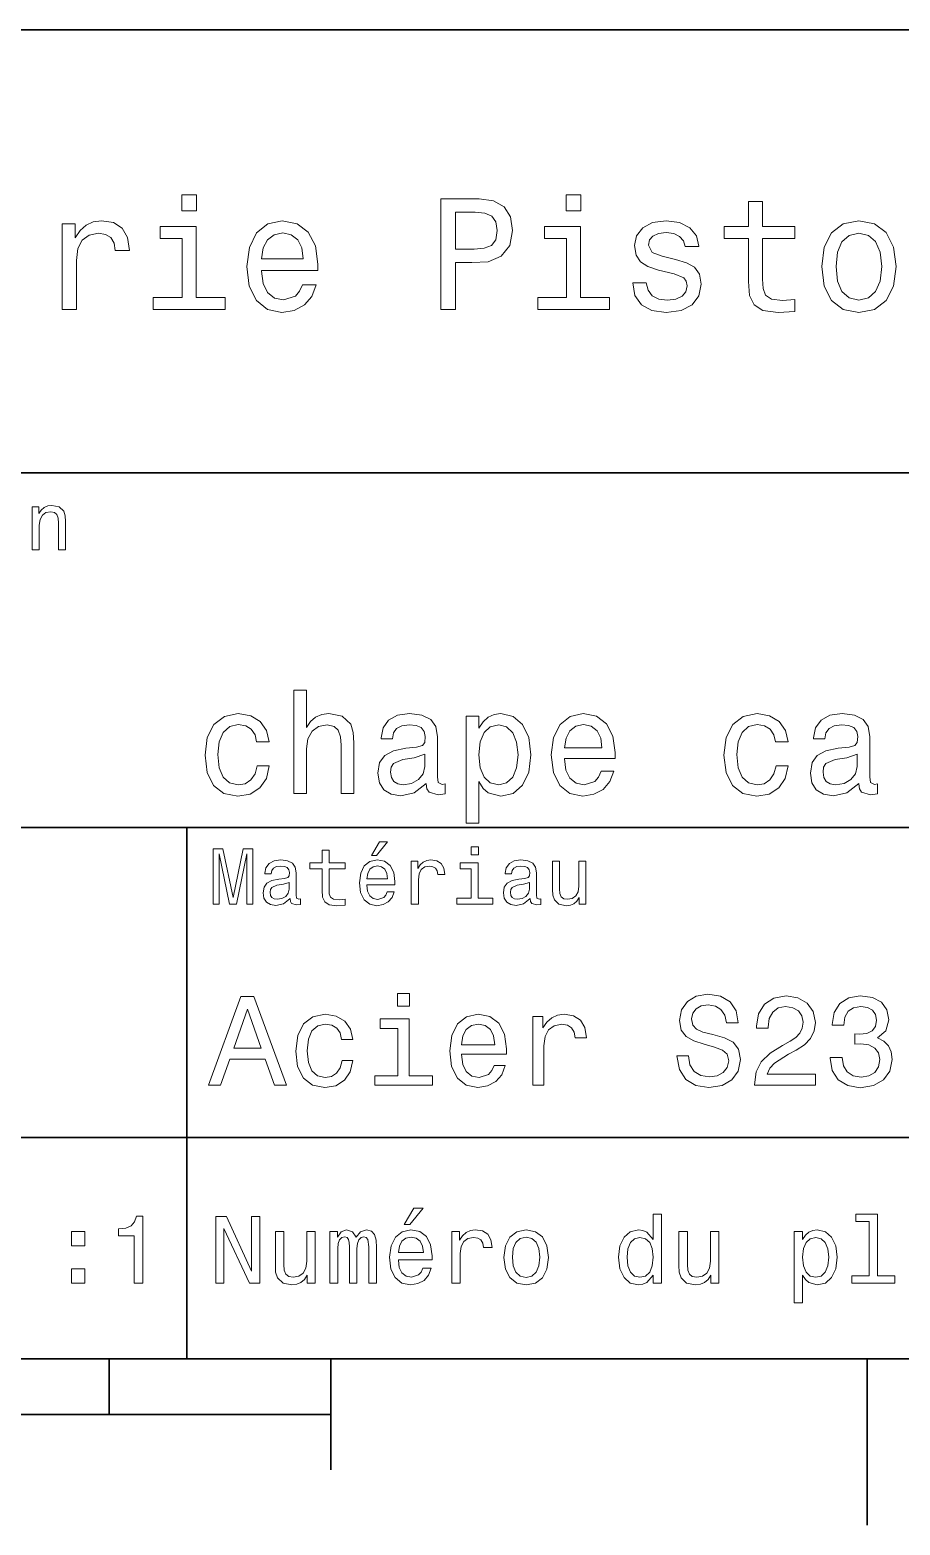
# Model space of a CAD drawing. Extents: x 0 to 297, y 0 to 210.
# Drawn here: x 184.9 to 224.2, y 2.5 to 70 of the extents above; entities that cross this region are included whole.
import ezdxf

# ---------------------------------------------------------------- set-up
doc = ezdxf.new("R2010")
doc.units = 0

msp = doc.modelspace()

# ---------------------------------------------------------------- linework, layer by layer
at = {"color": 7, "lineweight": 35}
for p, q in [((97, 70), (287, 70)), ((162, 50), (287, 50)), ((162, 34), (287, 34)), ((162, 20), (287, 20)), ((10, 10), (287, 10)), ((97, 10), (287, 10)), ((98.5, 7.5), (198.5, 7.5))]:
    msp.add_line(p, q, dxfattribs=at)
at = {"color": 7, "lineweight": 35, "ltscale": 0.35}
msp.add_line((192, 20), (192, 34), dxfattribs=at)
at = {"color": 7, "lineweight": 35, "ltscale": 0.25}
msp.add_line((192, 10), (192, 20), dxfattribs=at)
at = {"color": 7, "lineweight": 35, "ltscale": 0.0625}
msp.add_line((188.5, 10), (188.5, 7.5), dxfattribs=at)
at = {"color": 7, "lineweight": 35, "ltscale": 0.125}
msp.add_line((198.5, 10), (198.5, 5), dxfattribs=at)
at = {"color": 7, "lineweight": 35, "ltscale": 0.1875}
msp.add_line((222.699997, 10), (222.699997, 2.5), dxfattribs=at)
at = {"color": 7, "lineweight": 13}
for points in [[(192.439484, 62.554031), (191.769455, 62.554031), (191.769455, 61.833572), (192.439484, 61.833572)], [(203.462524, 57.381123), (204.125351, 57.381123), (204.125351, 59.492073), (204.860229, 59.492073), (205.602295, 59.528095), (206.193085, 59.780258), (206.574921, 60.270172), (206.704605, 60.940201), (206.603745, 61.559795), (206.315552, 62.013687), (205.840057, 62.287464), (205.191635, 62.381123), (203.462524, 62.381123)], [(209.788177, 62.554031), (209.118149, 62.554031), (209.118149, 61.833572), (209.788177, 61.833572)], [(217.353027, 60.579971), (217.353027, 58.64193), (217.396255, 58.015129), (217.597992, 57.582851), (218.001434, 57.330688), (218.685883, 57.244236), (219.43515, 57.280258), (219.43515, 57.827808), (218.887604, 57.78458), (218.390488, 57.842216), (218.123917, 58.022331), (218.008652, 58.324928), (217.98703, 58.75), (217.98703, 60.579971), (219.43515, 60.579971), (219.43515, 61.120316), (217.98703, 61.120316), (217.98703, 62.251438), (217.353027, 62.251438), (217.353027, 61.120316), (216.257935, 61.120316), (216.257935, 60.579971)], [(205.01152, 61.76873), (205.443802, 61.725502), (205.760803, 61.588615), (205.94812, 61.336452), (206.01297, 60.940201), (205.940918, 60.522331), (205.746399, 60.270172), (205.414978, 60.140488), (204.96109, 60.104465), (204.125351, 60.104465), (204.125351, 61.76873)], [(186.380402, 57.381123), (187.014404, 57.381123), (187.014404, 59.592937), (187.079254, 60.12608), (187.273773, 60.507923), (187.590775, 60.738472), (188.015854, 60.817722), (188.332855, 60.767288), (188.570602, 60.623199), (188.714691, 60.378242), (188.765121, 60.046829), (189.406342, 60.046829), (189.319885, 60.630402), (189.082123, 61.048271), (188.685883, 61.30043), (188.145538, 61.386887), (187.778091, 61.32925), (187.46109, 61.185158), (187.180115, 60.940201), (186.956772, 60.608788), (186.956772, 61.25), (186.380402, 61.25)], [(192.417862, 57.914265), (192.417862, 61.120316), (190.789627, 61.120316), (190.789627, 60.579971), (191.783859, 60.579971), (191.783859, 57.914265), (190.48703, 57.914265), (190.48703, 57.381123), (193.729111, 57.381123), (193.729111, 57.914265)], [(195.37175, 59.131844), (197.907776, 59.131844), (197.914978, 59.427231), (197.799713, 60.255764), (197.482712, 60.875359), (196.978378, 61.25), (196.30835, 61.386887), (195.65274, 61.242794), (195.148407, 60.839336), (194.824203, 60.183716), (194.708923, 59.319164), (194.817001, 58.432995), (195.141205, 57.78458), (195.638321, 57.381123), (196.286743, 57.244236), (196.848694, 57.337894), (197.309799, 57.582851), (197.648407, 57.971901), (197.842941, 58.490631), (197.216141, 58.490631), (197.086456, 58.20245), (196.899139, 57.986309), (196.365997, 57.8134), (195.955322, 57.892651), (195.645538, 58.14481), (195.443802, 58.555473), (195.37175, 59.110229)], [(195.37175, 59.664986), (195.451004, 60.162102), (195.645538, 60.529537), (195.940918, 60.75288), (196.329971, 60.83213), (196.711807, 60.75288), (197.007202, 60.529537), (197.187317, 60.162102), (197.252167, 59.664986)], [(209.766571, 57.914265), (209.766571, 61.120316), (208.138321, 61.120316), (208.138321, 60.579971), (209.132568, 60.579971), (209.132568, 57.914265), (207.835724, 57.914265), (207.835724, 57.381123), (211.077805, 57.381123), (211.077805, 57.914265)], [(214.060516, 59.636166), (213.44812, 59.780258), (212.994232, 59.945965), (212.842941, 60.28458), (212.886169, 60.522331), (213.03746, 60.695244), (213.282425, 60.803314), (213.635437, 60.846542), (213.97406, 60.803314), (214.240631, 60.67363), (214.413544, 60.479107), (214.485596, 60.219738), (215.105194, 60.219738), (215.105194, 60.23415), (214.997116, 60.70245), (214.701721, 61.069885), (214.240631, 61.30043), (213.635437, 61.386887), (213.023056, 61.30043), (212.57637, 61.062679), (212.29538, 60.709652), (212.208939, 60.262966), (212.273773, 59.830688), (212.475494, 59.528095), (212.806915, 59.311958), (213.289627, 59.16066), (213.995682, 58.987751), (214.427948, 58.807636), (214.543228, 58.663544), (214.586456, 58.447407), (214.521606, 58.180836), (214.348694, 57.979107), (214.067719, 57.849422), (213.693085, 57.806194), (213.296829, 57.849422), (213.008636, 58.000721), (212.814117, 58.245674), (212.734863, 58.584293), (212.122482, 58.584293), (212.223343, 58.007923), (212.518738, 57.590057), (212.98703, 57.337894), (213.635437, 57.244236), (214.312683, 57.337894), (214.809799, 57.590057), (215.112396, 57.993515), (215.220459, 58.519451), (215.141205, 58.973343), (214.917862, 59.283138), (214.55043, 59.484871)], [(220.65274, 59.311958), (220.768005, 58.432995), (221.099426, 57.78458), (221.625366, 57.381123), (222.331421, 57.244236), (223.030258, 57.381123), (223.556198, 57.777374), (223.887604, 58.425793), (224.010086, 59.311958), (223.887604, 60.190922), (223.556198, 60.846542), (223.030258, 61.242794), (222.331421, 61.386887), (221.625366, 61.242794), (221.099426, 60.839336), (220.768005, 60.190922)], [(221.301147, 59.319164), (221.365997, 59.967579), (221.567719, 60.435879), (221.891937, 60.72406), (222.331421, 60.824928), (222.763687, 60.72406), (223.087891, 60.443081), (223.289627, 59.967579), (223.361679, 59.319164), (223.289627, 58.663544), (223.087891, 58.188038), (222.763687, 57.899853), (222.331421, 57.806194), (221.891937, 57.899853), (221.567719, 58.188038), (221.365997, 58.663544)], [(185.024506, 46.530979), (185.341492, 46.530979), (185.341492, 47.647694), (185.373917, 47.903458), (185.478394, 48.090778), (185.640488, 48.206051), (185.856628, 48.249279), (186.029541, 48.213257), (186.137604, 48.115993), (186.19165, 47.953888), (186.209656, 47.737751), (186.209656, 46.530979), (186.526657, 46.530979), (186.526657, 47.802593), (186.512253, 48.058357), (186.447403, 48.270893), (186.234879, 48.465416), (185.903458, 48.533859), (185.719742, 48.508644), (185.56485, 48.440201), (185.431564, 48.324928), (185.327087, 48.170029), (185.327087, 48.465416), (185.024506, 48.465416)], [(196.833572, 35.530258), (197.404175, 35.530258), (197.404175, 37.540344), (197.46254, 38.000721), (197.650574, 38.337894), (197.942368, 38.545387), (198.331406, 38.623199), (198.642654, 38.558357), (198.837173, 38.383286), (198.934433, 38.091499), (198.966858, 37.70245), (198.966858, 35.530258), (199.53746, 35.530258), (199.53746, 37.819164), (199.51152, 38.279537), (199.394806, 38.662102), (199.012238, 39.012245), (198.41571, 39.135445), (198.091492, 39.090057), (197.812683, 38.966858), (197.579254, 38.772331), (197.404175, 38.506485), (197.404175, 40.185879), (196.833572, 40.185879)], [(195.14769, 37.858067), (195.711807, 37.858067), (195.595093, 38.376801), (195.316284, 38.785301), (194.881836, 39.038185), (194.317719, 39.135445), (193.695236, 39.005764), (193.221893, 38.642651), (192.92363, 38.052593), (192.819885, 37.261528), (192.917145, 36.476944), (193.208923, 35.893372), (193.669312, 35.530258), (194.298264, 35.407059), (194.855911, 35.504322), (195.290344, 35.776657), (195.588608, 36.204609), (195.718292, 36.775215), (195.17363, 36.775215), (195.07637, 36.412102), (194.894806, 36.139767), (194.635437, 35.97118), (194.317719, 35.919308), (193.92218, 36.003601), (193.636887, 36.262966), (193.461807, 36.684437), (193.403458, 37.280979), (193.461807, 37.864552), (193.643372, 38.286022), (193.93515, 38.545387), (194.317719, 38.636166), (194.654892, 38.577808), (194.907776, 38.428673), (195.07637, 38.182274)], [(202.805481, 35.98415), (202.805481, 35.964695), (202.837891, 35.744236), (202.93515, 35.588615), (203.343658, 35.465416), (203.661377, 35.517288), (203.661377, 35.958214), (203.525208, 35.938759), (203.343658, 36.023052), (203.311234, 36.282421), (203.311234, 38.085014), (203.233429, 38.545387), (203.006485, 38.869595), (202.610947, 39.064121), (202.053314, 39.135445), (201.508636, 39.057636), (201.106628, 38.837173), (200.853745, 38.493515), (200.769455, 38.039623), (200.769455, 38.000721), (201.281693, 38.000721), (201.327087, 38.273052), (201.469742, 38.467579), (201.703171, 38.584293), (202.033859, 38.629681), (202.351578, 38.59726), (202.578522, 38.5), (202.714691, 38.331409), (202.760086, 38.09798), (202.734146, 37.825645), (202.630402, 37.68948), (202.371033, 37.624638), (201.88472, 37.572765), (201.327087, 37.456051), (200.931549, 37.248558), (200.69812, 36.924351), (200.626801, 36.444523), (200.691635, 36.016571), (200.892654, 35.698845), (201.216858, 35.497837), (201.664261, 35.426514), (202.267288, 35.562679)], [(205.178665, 38.474064), (205.178665, 39.012245), (204.608063, 39.012245), (204.608063, 34.181557), (205.178665, 34.181557), (205.178665, 36.061958), (205.379684, 35.757202), (205.606628, 35.556194), (206.177231, 35.407059), (206.721893, 35.530258), (207.149857, 35.899857), (207.428665, 36.483429), (207.532425, 37.274494), (207.428665, 38.059078), (207.149857, 38.642651), (206.721893, 39.005764), (206.177231, 39.135445), (205.865997, 39.096542), (205.600143, 38.973343), (205.373199, 38.76585)], [(206.079971, 35.919308), (205.697403, 36.003601), (205.418579, 36.262966), (205.243515, 36.684437), (205.18515, 37.274494), (205.243515, 37.858067), (205.418579, 38.279537), (205.697403, 38.532421), (206.079971, 38.623199), (206.430115, 38.532421), (206.708923, 38.273052), (206.884003, 37.851585), (206.948853, 37.274494), (206.884003, 36.690922), (206.708923, 36.262966), (206.430115, 36.003601)], [(209.043228, 37.105907), (211.325653, 37.105907), (211.332123, 37.371758), (211.228378, 38.117435), (210.943085, 38.675072), (210.489197, 39.012245), (209.886169, 39.135445), (209.296112, 39.005764), (208.842224, 38.642651), (208.55043, 38.052593), (208.446686, 37.274494), (208.543945, 36.476944), (208.835739, 35.893372), (209.283142, 35.530258), (209.866714, 35.407059), (210.372482, 35.491352), (210.78746, 35.711815), (211.092224, 36.061958), (211.267288, 36.528816), (210.703171, 36.528816), (210.586456, 36.269451), (210.417862, 36.074928), (209.938034, 35.919308), (209.568436, 35.990631), (209.289627, 36.217579), (209.108063, 36.587173), (209.043228, 37.086452)], [(209.043228, 37.585735), (209.114548, 38.033138), (209.289627, 38.363831), (209.555481, 38.564842), (209.905609, 38.636166), (210.249283, 38.564842), (210.515121, 38.363831), (210.677231, 38.033138), (210.735596, 37.585735)], [(218.568436, 37.858067), (219.132568, 37.858067), (219.015854, 38.376801), (218.73703, 38.785301), (218.302597, 39.038185), (217.738464, 39.135445), (217.115997, 39.005764), (216.642654, 38.642651), (216.344376, 38.052593), (216.240631, 37.261528), (216.337891, 36.476944), (216.629684, 35.893372), (217.090057, 35.530258), (217.719025, 35.407059), (218.276657, 35.504322), (218.71109, 35.776657), (219.009369, 36.204609), (219.139038, 36.775215), (218.594376, 36.775215), (218.497116, 36.412102), (218.315552, 36.139767), (218.056198, 35.97118), (217.738464, 35.919308), (217.342941, 36.003601), (217.057632, 36.262966), (216.882568, 36.684437), (216.824203, 37.280979), (216.882568, 37.864552), (217.064117, 38.286022), (217.355911, 38.545387), (217.738464, 38.636166), (218.075653, 38.577808), (218.328522, 38.428673), (218.497116, 38.182274)], [(222.322769, 35.98415), (222.322769, 35.964695), (222.355179, 35.744236), (222.452454, 35.588615), (222.860947, 35.465416), (223.178665, 35.517288), (223.178665, 35.958214), (223.042511, 35.938759), (222.860947, 36.023052), (222.828522, 36.282421), (222.828522, 38.085014), (222.750717, 38.545387), (222.523773, 38.869595), (222.128235, 39.064121), (221.570602, 39.135445), (221.02594, 39.057636), (220.623917, 38.837173), (220.371033, 38.493515), (220.286743, 38.039623), (220.286743, 38.000721), (220.798981, 38.000721), (220.844376, 38.273052), (220.98703, 38.467579), (221.220459, 38.584293), (221.551147, 38.629681), (221.868866, 38.59726), (222.095825, 38.5), (222.231979, 38.331409), (222.277374, 38.09798), (222.251434, 37.825645), (222.14769, 37.68948), (221.888321, 37.624638), (221.402008, 37.572765), (220.844376, 37.456051), (220.448853, 37.248558), (220.215408, 36.924351), (220.144089, 36.444523), (220.208923, 36.016571), (220.409943, 35.698845), (220.734146, 35.497837), (221.181549, 35.426514), (221.784576, 35.562679)], [(202.740631, 36.749279), (202.662827, 36.412102), (202.455322, 36.152737), (202.144089, 35.98415), (201.76152, 35.925793), (201.515121, 35.958214), (201.340057, 36.061958), (201.229828, 36.243515), (201.197403, 36.496395), (201.223343, 36.723343), (201.327087, 36.885445), (201.742065, 37.067001), (202.267288, 37.14481), (202.740631, 37.30043)], [(222.257919, 36.749279), (222.180115, 36.412102), (221.972626, 36.152737), (221.661377, 35.98415), (221.278809, 35.925793), (221.03241, 35.958214), (220.857346, 36.061958), (220.747116, 36.243515), (220.714691, 36.496395), (220.740631, 36.723343), (220.844376, 36.885445), (221.259369, 37.067001), (221.784576, 37.14481), (222.257919, 37.30043)], [(200.341492, 32.728386), (200.554031, 32.728386), (201.054749, 33.340778), (200.701736, 33.340778)], [(205.161377, 33.117435), (204.82637, 33.117435), (204.82637, 32.757202), (205.161377, 32.757202)], [(193.183716, 30.530979), (193.46109, 30.530979), (193.46109, 32.80043), (193.929398, 30.530979), (194.239197, 30.530979), (194.703888, 32.80043), (194.703888, 30.530979), (194.984863, 30.530979), (194.984863, 33.030979), (194.545395, 33.030979), (194.08429, 30.826368), (193.626801, 33.030979), (193.183716, 33.030979)], [(196.656342, 30.78314), (196.656342, 30.772333), (196.674347, 30.649855), (196.728394, 30.5634), (196.955338, 30.494957), (197.131851, 30.523775), (197.131851, 30.768732), (197.056198, 30.757925), (196.955338, 30.804754), (196.937317, 30.948847), (196.937317, 31.950287), (196.894089, 32.206051), (196.768005, 32.386166), (196.548264, 32.494236), (196.23848, 32.533859), (195.935883, 32.490635), (195.71254, 32.368156), (195.572052, 32.177231), (195.525223, 31.925072), (195.525223, 31.903458), (195.809799, 31.903458), (195.835022, 32.054756), (195.914261, 32.162823), (196.043945, 32.227665), (196.227661, 32.25288), (196.404175, 32.234871), (196.530258, 32.180836), (196.605911, 32.087173), (196.631119, 31.957493), (196.616714, 31.806194), (196.559082, 31.730547), (196.414978, 31.694523), (196.144806, 31.665705), (195.835022, 31.600864), (195.61528, 31.48559), (195.485596, 31.305475), (195.445969, 31.038904), (195.481995, 30.801151), (195.593658, 30.62464), (195.773773, 30.512968), (196.022339, 30.473343), (196.357346, 30.54899)], [(198.100861, 32.130402), (198.100861, 31.161383), (198.122482, 30.847982), (198.223343, 30.631844), (198.425079, 30.505762), (198.767288, 30.462536), (199.141937, 30.480547), (199.141937, 30.754322), (198.868149, 30.732708), (198.619598, 30.761526), (198.486313, 30.851583), (198.42868, 31.002882), (198.417862, 31.215418), (198.417862, 32.130402), (199.141937, 32.130402), (199.141937, 32.400574), (198.417862, 32.400574), (198.417862, 32.966137), (198.100861, 32.966137), (198.100861, 32.400574), (197.553314, 32.400574), (197.553314, 32.130402)], [(200.121765, 31.40634), (201.389771, 31.40634), (201.393372, 31.554033), (201.335739, 31.9683), (201.177231, 32.278099), (200.925079, 32.465416), (200.590057, 32.533859), (200.262253, 32.461815), (200.010086, 32.260086), (199.847977, 31.932276), (199.790344, 31.5), (199.844376, 31.056915), (200.006485, 30.732708), (200.255051, 30.530979), (200.579254, 30.462536), (200.860229, 30.509365), (201.090775, 30.631844), (201.260086, 30.826368), (201.357346, 31.085733), (201.043945, 31.085733), (200.979111, 30.941643), (200.885452, 30.833572), (200.618881, 30.747118), (200.413544, 30.786743), (200.258652, 30.912823), (200.157776, 31.118155), (200.121765, 31.395533)], [(202.131851, 30.530979), (202.448853, 30.530979), (202.448853, 31.636887), (202.481262, 31.903458), (202.578537, 32.094379), (202.73703, 32.209652), (202.94957, 32.249279), (203.108063, 32.224064), (203.226944, 32.152016), (203.298996, 32.029537), (203.324203, 31.863832), (203.644806, 31.863832), (203.601593, 32.155621), (203.482712, 32.364552), (203.284576, 32.490635), (203.014404, 32.533859), (202.830688, 32.505043), (202.672195, 32.432995), (202.531708, 32.310516), (202.420029, 32.144814), (202.420029, 32.465416), (202.131851, 32.465416)], [(205.150574, 30.79755), (205.150574, 32.400574), (204.336456, 32.400574), (204.336456, 32.130402), (204.833572, 32.130402), (204.833572, 30.79755), (204.185165, 30.79755), (204.185165, 30.530979), (205.806198, 30.530979), (205.806198, 30.79755)], [(207.499283, 30.78314), (207.499283, 30.772333), (207.517288, 30.649855), (207.57132, 30.5634), (207.798264, 30.494957), (207.974777, 30.523775), (207.974777, 30.768732), (207.899139, 30.757925), (207.798264, 30.804754), (207.780258, 30.948847), (207.780258, 31.950287), (207.73703, 32.206051), (207.610947, 32.386166), (207.391205, 32.494236), (207.081406, 32.533859), (206.778824, 32.490635), (206.555481, 32.368156), (206.414978, 32.177231), (206.368149, 31.925072), (206.368149, 31.903458), (206.65274, 31.903458), (206.677948, 32.054756), (206.757202, 32.162823), (206.886887, 32.227665), (207.070602, 32.25288), (207.247116, 32.234871), (207.373199, 32.180836), (207.448853, 32.087173), (207.47406, 31.957493), (207.459656, 31.806194), (207.402023, 31.730547), (207.257919, 31.694523), (206.987747, 31.665705), (206.677948, 31.600864), (206.458206, 31.48559), (206.328537, 31.305475), (206.28891, 31.038904), (206.324921, 30.801151), (206.4366, 30.62464), (206.616714, 30.512968), (206.86528, 30.473343), (207.200287, 30.54899)], [(210.010086, 32.465416), (209.693085, 32.465416), (209.693085, 31.348703), (209.657059, 31.089336), (209.552597, 30.902016), (209.390488, 30.786743), (209.177948, 30.750719), (209.008636, 30.779539), (208.900574, 30.865993), (208.83934, 31.013687), (208.824921, 31.222622), (208.824921, 32.465416), (208.507919, 32.465416), (208.507919, 31.193804), (208.518738, 30.93804), (208.587173, 30.725504), (208.796112, 30.530979), (209.131119, 30.462536), (209.311234, 30.487751), (209.466141, 30.552593), (209.599426, 30.664265), (209.707489, 30.826368), (209.707489, 30.530979), (210.010086, 30.530979)], [(200.121765, 31.672911), (200.161377, 31.921469), (200.258652, 32.105186), (200.406342, 32.216858), (200.600861, 32.256485), (200.791794, 32.216858), (200.939484, 32.105186), (201.029541, 31.921469), (201.061966, 31.672911)], [(196.620316, 31.208212), (196.577087, 31.020893), (196.461823, 30.876801), (196.28891, 30.78314), (196.07637, 30.750719), (195.939484, 30.768732), (195.842224, 30.826368), (195.780975, 30.927233), (195.76297, 31.067722), (195.777374, 31.193804), (195.835022, 31.283861), (196.065567, 31.384726), (196.357346, 31.427954), (196.620316, 31.514408)], [(207.463257, 31.208212), (207.420029, 31.020893), (207.304749, 30.876801), (207.131851, 30.78314), (206.919312, 30.750719), (206.782425, 30.768732), (206.68515, 30.826368), (206.623917, 30.927233), (206.605911, 31.067722), (206.620316, 31.193804), (206.677948, 31.283861), (206.908508, 31.384726), (207.200287, 31.427954), (207.463257, 31.514408)], [(192.982712, 22.360231), (193.51297, 22.360231), (193.933716, 23.536024), (195.530258, 23.536024), (195.951004, 22.360231), (196.492798, 22.360231), (195.028824, 26.365995), (194.440918, 26.365995)], [(202.048996, 26.49856), (201.51297, 26.49856), (201.51297, 25.922192), (202.048996, 25.922192)], [(214.642654, 23.680117), (214.118149, 23.680117), (214.233429, 23.069164), (214.521606, 22.619596), (214.965424, 22.348703), (215.564835, 22.250721), (216.158508, 22.342941), (216.60231, 22.596542), (216.88472, 22.994238), (216.988464, 23.518732), (216.902023, 23.991356), (216.659943, 24.296831), (216.268005, 24.49856), (215.743515, 24.648417), (215.293945, 24.757925), (215, 24.884727), (214.832855, 25.069164), (214.780975, 25.357349), (214.832855, 25.616714), (214.982712, 25.812681), (215.213257, 25.945246), (215.530258, 25.991356), (215.853027, 25.933718), (216.106628, 25.778099), (216.273773, 25.518732), (216.354462, 25.167149), (216.878967, 25.167149), (216.878967, 25.178675), (216.786743, 25.720463), (216.515854, 26.12392), (216.08934, 26.377522), (215.51297, 26.463978), (214.994232, 26.377522), (214.590775, 26.135448), (214.331406, 25.760807), (214.239197, 25.276657), (214.314117, 24.844381), (214.533142, 24.550434), (214.878967, 24.354467), (215.351593, 24.204613), (215.818451, 24.072046), (216.170029, 23.945246), (216.383286, 23.760807), (216.458206, 23.461096), (216.389053, 23.155621), (216.210373, 22.925074), (215.939484, 22.780981), (215.587891, 22.734871), (215.195969, 22.798271), (214.896255, 22.98271), (214.706055, 23.282421)], [(217.616714, 22.360231), (220.365997, 22.360231), (220.365997, 22.855909), (218.193085, 22.855909), (218.314117, 23.126802), (218.521606, 23.351585), (219.161377, 23.760807), (219.501434, 23.933718), (219.881836, 24.181557), (220.15274, 24.469742), (220.30835, 24.809799), (220.365997, 25.195967), (220.268005, 25.680117), (219.997116, 26.06052), (219.582123, 26.302595), (219.046112, 26.38905), (218.492798, 26.291067), (218.072052, 26.020174), (217.801147, 25.587896), (217.708939, 25.017292), (217.708939, 24.9366), (218.233429, 24.9366), (218.233429, 24.98271), (218.285309, 25.374641), (218.440918, 25.662825), (218.688751, 25.847263), (219.017288, 25.910664), (219.351578, 25.853027), (219.599426, 25.708935), (219.760803, 25.48415), (219.818451, 25.201729), (219.778091, 24.9366), (219.668579, 24.711817), (219.484146, 24.51585), (219.230545, 24.342941), (218.890488, 24.158503), (218.325653, 23.801153), (217.927948, 23.42075), (217.691635, 22.959656), (217.616714, 22.377522)], [(221.040344, 23.616716), (221.040344, 23.57637), (221.132568, 23.023056), (221.403458, 22.60807), (221.829971, 22.342941), (222.394806, 22.244957), (222.994232, 22.342941), (223.443802, 22.596542), (223.731995, 23), (223.835739, 23.518732), (223.789627, 23.858791), (223.662827, 24.135448), (223.455322, 24.348703), (223.17868, 24.504324), (223.553314, 24.815563), (223.685883, 25.311239), (223.599426, 25.760807), (223.351578, 26.100864), (222.94812, 26.314121), (222.394806, 26.38905), (221.876083, 26.296831), (221.478378, 26.043228), (221.219025, 25.639771), (221.132568, 25.103746), (221.132568, 25.063402), (221.645538, 25.063402), (221.691635, 25.432278), (221.841492, 25.697407), (222.083572, 25.858791), (222.42363, 25.916428), (222.723343, 25.870317), (222.942368, 25.749281), (223.074921, 25.553314), (223.126801, 25.288185), (223.074921, 25.005764), (222.9366, 24.815563), (222.694519, 24.700289), (222.365997, 24.665707), (222.141205, 24.671471), (222.141205, 24.216139), (222.42363, 24.227667), (222.786743, 24.175793), (223.057632, 24.037464), (223.219025, 23.812681), (223.276657, 23.518732), (223.213257, 23.184439), (223.046112, 22.9366), (222.780975, 22.780981), (222.429398, 22.729107), (222.066284, 22.786745), (221.801147, 22.959656), (221.634003, 23.236313), (221.570602, 23.616716)], [(194.118149, 24.025938), (194.734863, 25.789627), (195.351578, 24.025938)], [(198.982712, 24.429396), (199.484146, 24.429396), (199.380402, 24.890491), (199.132568, 25.253603), (198.746399, 25.478386), (198.244949, 25.564842), (197.69165, 25.449568), (197.270889, 25.126802), (197.005768, 24.602306), (196.913544, 23.899136), (197, 23.201731), (197.259369, 22.682999), (197.668594, 22.360231), (198.227661, 22.250721), (198.723343, 22.337177), (199.109512, 22.579252), (199.374634, 22.959656), (199.489914, 23.46686), (199.005768, 23.46686), (198.919312, 23.144093), (198.757919, 22.902018), (198.527374, 22.752163), (198.244949, 22.706053), (197.893372, 22.780981), (197.639771, 23.011528), (197.484146, 23.386168), (197.432281, 23.916428), (197.484146, 24.43516), (197.645538, 24.809799), (197.904892, 25.040346), (198.244949, 25.121038), (198.544662, 25.069164), (198.769455, 24.9366), (198.919312, 24.717581)], [(202.031708, 22.786745), (202.031708, 25.351585), (200.729111, 25.351585), (200.729111, 24.91931), (201.52449, 24.91931), (201.52449, 22.786745), (200.48703, 22.786745), (200.48703, 22.360231), (203.080688, 22.360231), (203.080688, 22.786745)], [(204.394806, 23.760807), (206.42363, 23.760807), (206.429398, 23.99712), (206.337173, 24.659943), (206.083572, 25.155621), (205.680115, 25.455332), (205.144089, 25.564842), (204.619598, 25.449568), (204.216141, 25.126802), (203.956772, 24.602306), (203.864548, 23.910664), (203.951004, 23.201731), (204.210373, 22.682999), (204.608063, 22.360231), (205.126801, 22.250721), (205.57637, 22.325649), (205.945251, 22.521614), (206.216141, 22.832853), (206.371765, 23.247839), (205.870316, 23.247839), (205.766571, 23.017292), (205.616714, 22.844381), (205.190201, 22.706053), (204.861664, 22.769453), (204.613831, 22.971182), (204.452454, 23.299713), (204.394806, 23.743517)], [(204.394806, 24.187321), (204.458206, 24.585014), (204.613831, 24.878963), (204.850143, 25.057638), (205.161377, 25.121038), (205.466858, 25.057638), (205.703171, 24.878963), (205.84726, 24.585014), (205.899139, 24.187321)], [(207.610947, 22.360231), (208.118149, 22.360231), (208.118149, 24.129684), (208.170029, 24.556196), (208.325653, 24.861671), (208.579254, 25.04611), (208.919312, 25.10951), (209.172913, 25.069164), (209.363113, 24.953892), (209.478394, 24.757925), (209.518738, 24.492796), (210.031708, 24.492796), (209.96254, 24.959656), (209.772339, 25.293949), (209.455338, 25.495678), (209.023056, 25.564842), (208.729111, 25.518732), (208.47551, 25.40346), (208.250717, 25.207493), (208.072052, 24.942364), (208.072052, 25.455332), (207.610947, 25.455332)], [(189.621033, 13.428675), (190.014404, 13.428675), (190.014404, 16.450289), (189.720459, 16.450289), (189.642639, 16.1866), (189.48703, 16.009367), (189.249268, 15.905621), (188.920746, 15.871038), (188.920746, 15.564121), (189.621033, 15.564121)], [(193.315567, 13.428675), (193.674347, 13.428675), (193.674347, 15.888329), (194.824203, 13.428675), (195.286743, 13.428675), (195.286743, 16.428675), (194.92363, 16.428675), (194.92363, 13.969021), (193.786743, 16.428675), (193.315567, 16.428675)], [(201.809799, 16.065563), (202.06485, 16.065563), (202.66571, 16.800432), (202.242081, 16.800432)], [(213.048996, 13.787464), (213.048996, 13.428675), (213.429398, 13.428675), (213.429398, 16.532421), (213.053314, 16.532421), (213.053314, 15.395534), (212.763687, 15.724064), (212.586456, 15.801874), (212.383286, 15.832133), (212.015854, 15.745678), (211.730545, 15.503603), (211.544662, 15.114553), (211.479828, 14.591499), (211.544662, 14.068444), (211.730545, 13.675073), (212.015854, 13.428675), (212.383286, 13.346542), (212.586456, 13.376801), (212.768005, 13.454611)], [(222.788193, 16.212536), (222.788193, 13.748559), (222.005768, 13.748559), (222.005768, 13.428675), (223.946686, 13.428675), (223.946686, 13.748559), (223.168594, 13.748559), (223.168594, 16.532421), (222.19165, 16.532421), (222.19165, 16.212536)], [(186.798264, 15.105908), (187.394806, 15.105908), (187.394806, 15.75), (186.798264, 15.75)], [(197.798279, 15.75), (197.417862, 15.75), (197.417862, 14.409943), (197.374634, 14.098703), (197.249283, 13.873919), (197.054749, 13.735591), (196.799713, 13.692364), (196.596542, 13.726946), (196.466858, 13.830692), (196.393372, 14.007925), (196.376083, 14.258646), (196.376083, 15.75), (195.995682, 15.75), (195.995682, 14.224064), (196.008652, 13.917148), (196.090775, 13.662104), (196.341492, 13.428675), (196.743515, 13.346542), (196.959656, 13.376801), (197.145538, 13.454611), (197.305481, 13.588617), (197.435165, 13.783141), (197.435165, 13.428675), (197.798279, 13.428675)], [(198.459656, 13.428675), (198.809799, 13.428675), (198.809799, 14.980548), (198.831406, 15.213978), (198.896255, 15.382565), (198.995682, 15.481989), (199.125366, 15.520894), (199.229111, 15.486312), (199.298279, 15.399857), (199.332855, 15.252882), (199.345825, 15.058358), (199.345825, 13.428675), (199.674347, 13.428675), (199.674347, 14.980548), (199.695969, 15.209655), (199.760803, 15.378242), (199.864548, 15.481989), (199.994232, 15.520894), (200.097977, 15.486312), (200.167145, 15.399857), (200.210373, 15.058358), (200.210373, 13.428675), (200.560516, 13.428675), (200.560516, 15.032421), (200.53891, 15.365274), (200.469742, 15.620317), (200.331406, 15.775937), (200.106628, 15.832133), (199.842941, 15.745678), (199.639771, 15.494957), (199.479828, 15.741355), (199.211823, 15.832133), (198.965424, 15.745678), (198.796829, 15.503603), (198.796829, 15.75), (198.459656, 15.75)], [(201.546112, 14.479107), (203.067719, 14.479107), (203.072052, 14.656341), (203.002884, 15.153459), (202.812683, 15.525217), (202.510086, 15.75), (202.108063, 15.832133), (201.714691, 15.745678), (201.412109, 15.503603), (201.217575, 15.110231), (201.148422, 14.591499), (201.213257, 14.059798), (201.407776, 13.67075), (201.706055, 13.428675), (202.095108, 13.346542), (202.432281, 13.402739), (202.708939, 13.549712), (202.912109, 13.783141), (203.028824, 14.09438), (202.65274, 14.09438), (202.574936, 13.92147), (202.46254, 13.791787), (202.142654, 13.688041), (201.896255, 13.735591), (201.710373, 13.886888), (201.58934, 14.133286), (201.546112, 14.466139)], [(203.958221, 13.428675), (204.338623, 13.428675), (204.338623, 14.755764), (204.377518, 15.075649), (204.494232, 15.304755), (204.684433, 15.443084), (204.939484, 15.490635), (205.129684, 15.460375), (205.272339, 15.373919), (205.358795, 15.226946), (205.389053, 15.028098), (205.773773, 15.028098), (205.721909, 15.378242), (205.579254, 15.628963), (205.341492, 15.78026), (205.017288, 15.832133), (204.796829, 15.797551), (204.606628, 15.711096), (204.438034, 15.564121), (204.304031, 15.365274), (204.304031, 15.75), (203.958221, 15.75)], [(206.305481, 14.587176), (206.374634, 14.059798), (206.573486, 13.67075), (206.889053, 13.428675), (207.312683, 13.346542), (207.731995, 13.428675), (208.047546, 13.666427), (208.246399, 14.055476), (208.319885, 14.587176), (208.246399, 15.114553), (208.047546, 15.507925), (207.731995, 15.745678), (207.312683, 15.832133), (206.889053, 15.745678), (206.573486, 15.503603), (206.374634, 15.114553)], [(216.014404, 15.75), (215.634003, 15.75), (215.634003, 14.409943), (215.590775, 14.098703), (215.465424, 13.873919), (215.270889, 13.735591), (215.015854, 13.692364), (214.812683, 13.726946), (214.682999, 13.830692), (214.609512, 14.007925), (214.592224, 14.258646), (214.592224, 15.75), (214.211823, 15.75), (214.211823, 14.224064), (214.224792, 13.917148), (214.306915, 13.662104), (214.557632, 13.428675), (214.959656, 13.346542), (215.175797, 13.376801), (215.361679, 13.454611), (215.521622, 13.588617), (215.651306, 13.783141), (215.651306, 13.428675), (216.014404, 13.428675)], [(219.788193, 15.391211), (219.788193, 15.75), (219.407776, 15.75), (219.407776, 12.529539), (219.788193, 12.529539), (219.788193, 13.783141), (219.922195, 13.579971), (220.073486, 13.445966), (220.453888, 13.346542), (220.817001, 13.428675), (221.10231, 13.675073), (221.288193, 14.064121), (221.357346, 14.591499), (221.288193, 15.114553), (221.10231, 15.503603), (220.817001, 15.745678), (220.453888, 15.832133), (220.246399, 15.806196), (220.069168, 15.724064), (219.917877, 15.585735)], [(201.546112, 14.798992), (201.593658, 15.097262), (201.710373, 15.317724), (201.887604, 15.45173), (202.121033, 15.49928), (202.350143, 15.45173), (202.527374, 15.317724), (202.635452, 15.097262), (202.674347, 14.798992)], [(206.694519, 14.591499), (206.733429, 14.980548), (206.854462, 15.261528), (207.048996, 15.434439), (207.312683, 15.494957), (207.572052, 15.434439), (207.766571, 15.26585), (207.887604, 14.980548), (207.930832, 14.591499), (207.887604, 14.198127), (207.766571, 13.912825), (207.572052, 13.739914), (207.312683, 13.683718), (207.048996, 13.739914), (206.854462, 13.912825), (206.733429, 14.198127)], [(212.44812, 15.490635), (212.698853, 15.430116), (212.889053, 15.261528), (213.001434, 14.980548), (213.044678, 14.591499), (213.001434, 14.198127), (212.889053, 13.917148), (212.698853, 13.744237), (212.44812, 13.688041), (212.210373, 13.744237), (212.028824, 13.917148), (211.907776, 14.20245), (211.868881, 14.591499), (211.907776, 14.976225), (212.028824, 15.257205), (212.210373, 15.430116)], [(220.389053, 13.688041), (220.134003, 13.744237), (219.948135, 13.917148), (219.831421, 14.198127), (219.792511, 14.591499), (219.831421, 14.980548), (219.948135, 15.261528), (220.134003, 15.430116), (220.389053, 15.490635), (220.622482, 15.430116), (220.808365, 15.257205), (220.925079, 14.976225), (220.968307, 14.591499), (220.925079, 14.20245), (220.808365, 13.917148), (220.622482, 13.744237)], [(186.798264, 13.428675), (187.394806, 13.428675), (187.394806, 14.072767), (186.798264, 14.072767)]]:
    msp.add_lwpolyline(points, close=True, dxfattribs=at)

doc.saveas('drawing.dxf')
